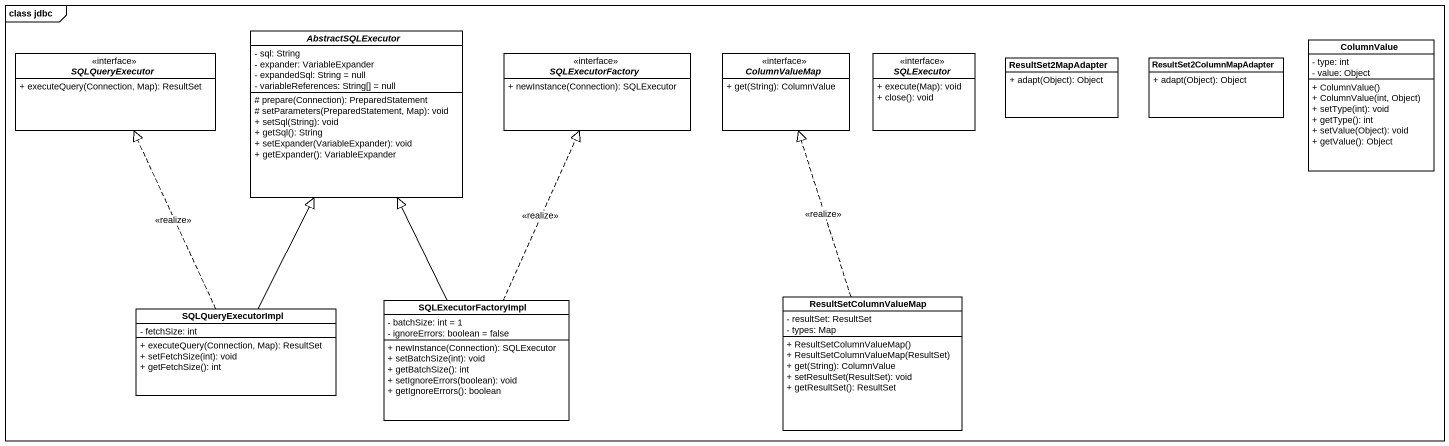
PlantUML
@startuml
mainframe class jdbc
hide circle
hide empty members
skinparam classAttributeIconSize 0
abstract class AbstractSQLExecutor {
  - sql: String
  - expander: VariableExpander
  - expandedSql: String = null
  - variableReferences: String[] = null
  # prepare(Connection): PreparedStatement
  # setParameters(PreparedStatement, Map): void
  + setSql(String): void
  + getSql(): String
  + setExpander(VariableExpander): void
  + getExpander(): VariableExpander
}
class ColumnValue {
  - type: int
  - value: Object
  + ColumnValue()
  + ColumnValue(int, Object)
  + setType(int): void
  + getType(): int
  + setValue(Object): void
  + getValue(): Object
}
interface SQLQueryExecutor <<interface>> {
  + executeQuery(Connection, Map): ResultSet
}
interface SQLExecutorFactory <<interface>> {
  + newInstance(Connection): SQLExecutor
}
interface ColumnValueMap <<interface>> {
  + get(String): ColumnValue
}
interface SQLExecutor <<interface>> {
  + execute(Map): void
  + close(): void
}
class ResultSet2MapAdapter {
  + adapt(Object): Object
}
class ResultSet2ColumnMapAdapter {
  + adapt(Object): Object
}
class SQLQueryExecutorImpl {
  - fetchSize: int
  + executeQuery(Connection, Map): ResultSet
  + setFetchSize(int): void
  + getFetchSize(): int
}
class SQLExecutorFactoryImpl {
  - batchSize: int = 1
  - ignoreErrors: boolean = false
  + newInstance(Connection): SQLExecutor
  + setBatchSize(int): void
  + getBatchSize(): int
  + setIgnoreErrors(boolean): void
  + getIgnoreErrors(): boolean
}
class ResultSetColumnValueMap {
  - resultSet: ResultSet
  - types: Map
  + ResultSetColumnValueMap()
  + ResultSetColumnValueMap(ResultSet)
  + get(String): ColumnValue
  + setResultSet(ResultSet): void
  + getResultSet(): ResultSet
}
SQLQueryExecutorImpl -up-|> AbstractSQLExecutor
SQLQueryExecutorImpl .up.|> SQLQueryExecutor : <<realize>>
SQLExecutorFactoryImpl -up-|> AbstractSQLExecutor
SQLExecutorFactoryImpl .up.|> SQLExecutorFactory : <<realize>>
ResultSetColumnValueMap .up.|> ColumnValueMap : <<realize>>
@enduml
